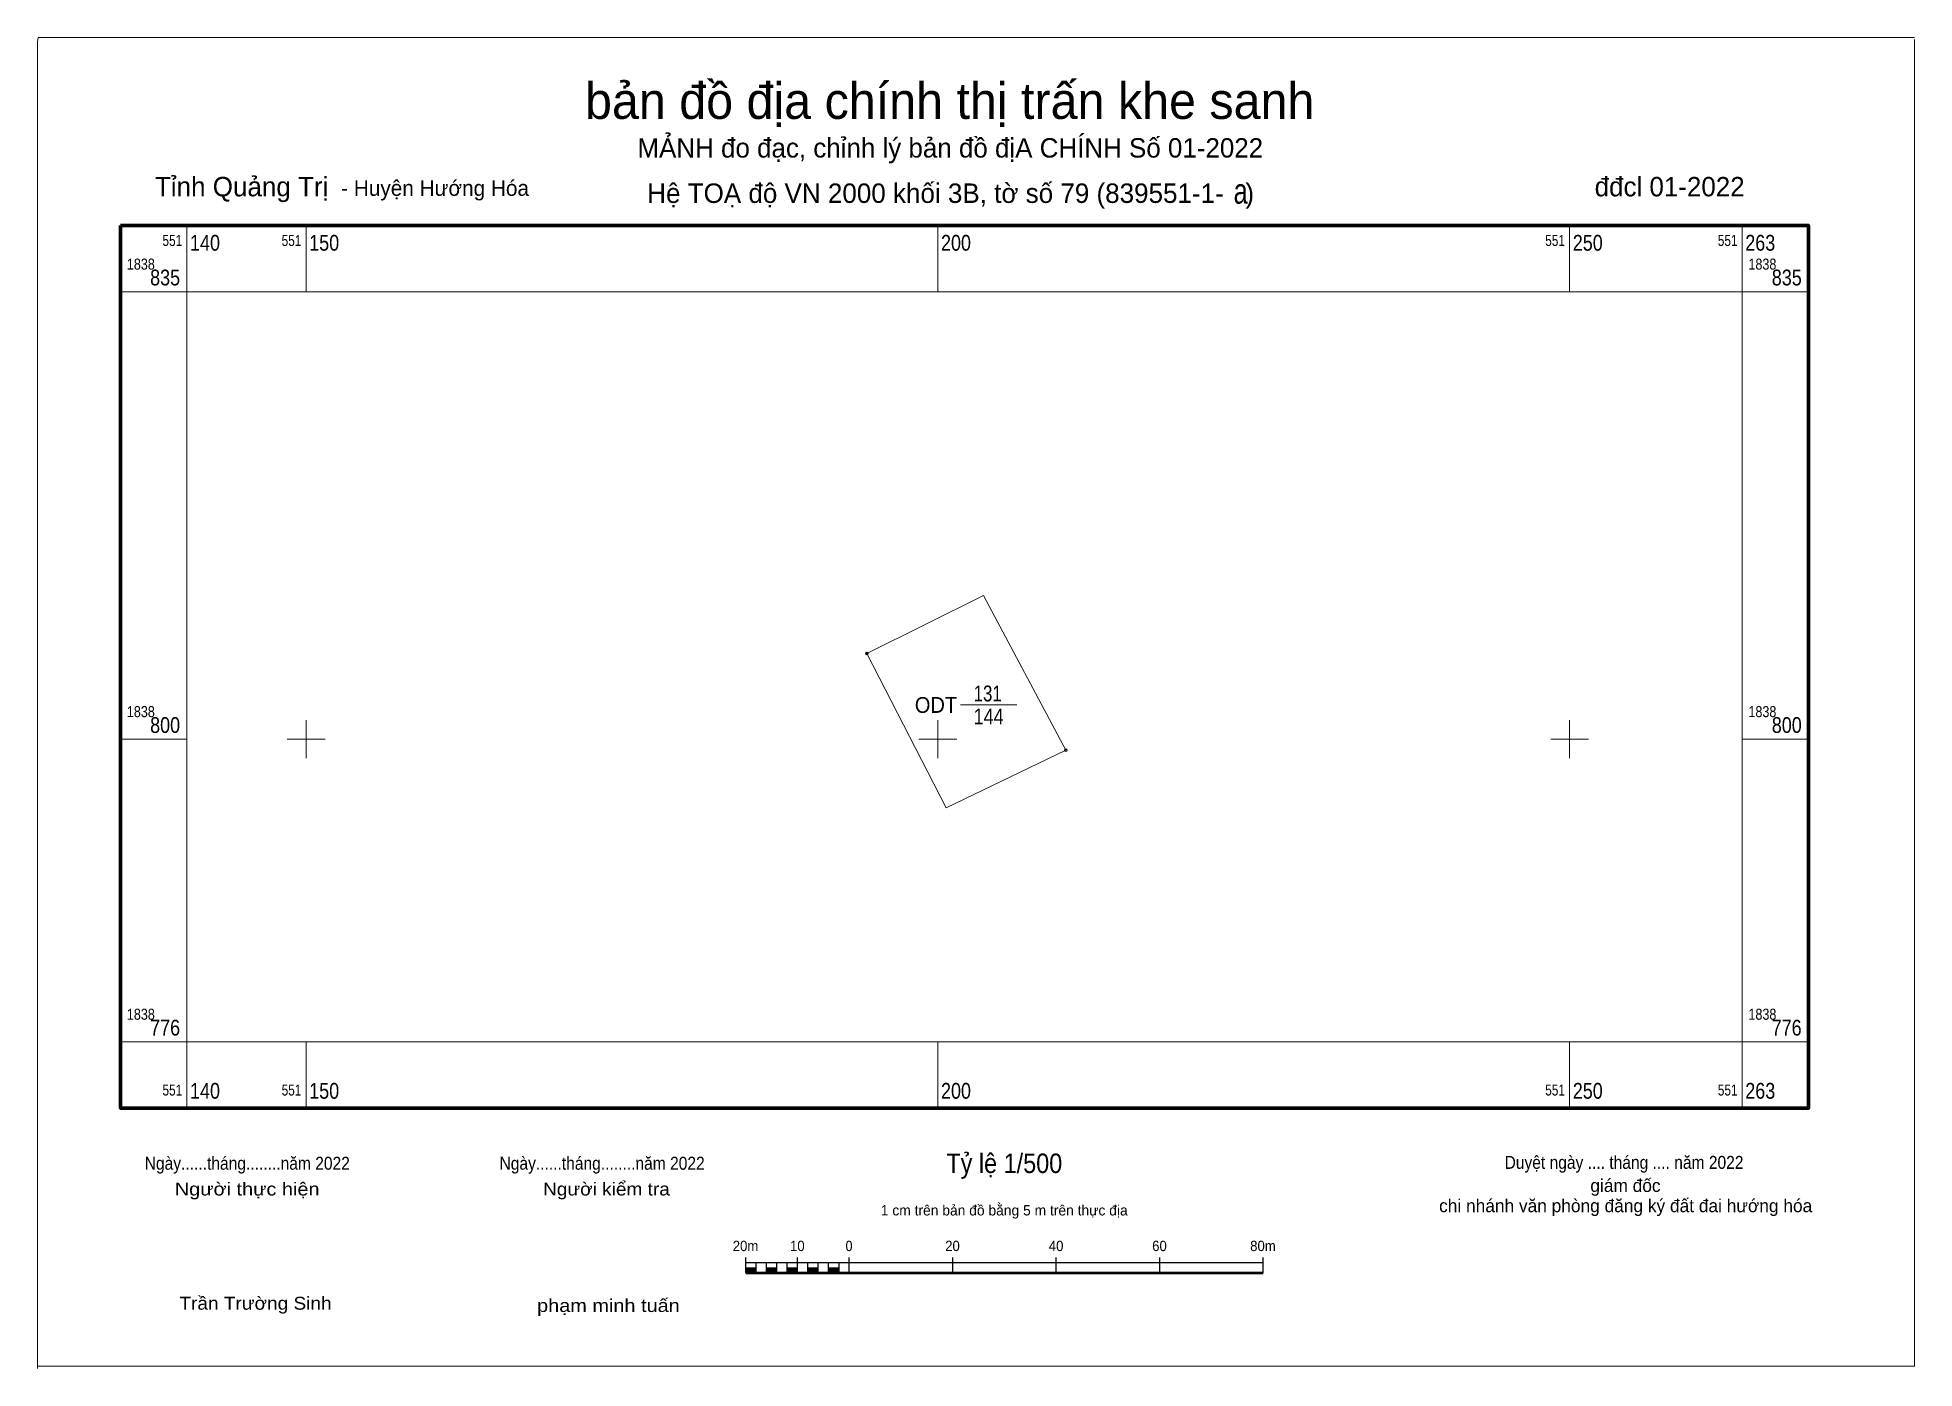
# Model space of a CAD drawing. Header units: metres. Extents: x 551129 to 551277, y 1838750 to 1838856.
import ezdxf
from ezdxf.enums import TextEntityAlignment as Align

# ---------------------------------------------------------------- set-up
doc = ezdxf.new("R2010")
doc.units = ezdxf.units.M
doc.header["$LTSCALE"] = 0.41
doc.header["$PDMODE"] = 32
doc.header["$PDSIZE"] = 0.205
for name, color, linetype, lineweight in [('10', 7, 'Continuous', 13), ('11', 7, 'Continuous', 13), ('13', 7, 'Continuous', 13), ('2', 7, 'Continuous', 25), ('63', 7, 'Continuous', 13)]:
    doc.layers.add(name, color=color, linetype=linetype, lineweight=lineweight)
doc.layers.add('4', color=7, linetype='Continuous')

msp = doc.modelspace()

# ---------------------------------------------------------------- hatches: boundary and pattern name
at = {"layer": '2'}
for points in [[(551184.8, 1838757.76), (551185.62, 1838757.76), (551185.62, 1838758.17), (551184.8, 1838758.17)], [(551186.44, 1838757.76), (551187.26, 1838757.76), (551187.26, 1838758.17), (551186.44, 1838758.17)], [(551188.08, 1838757.76), (551188.9, 1838757.76), (551188.9, 1838758.17), (551188.08, 1838758.17)], [(551189.72, 1838757.76), (551190.54, 1838757.76), (551190.54, 1838758.17), (551189.72, 1838758.17)], [(551191.36, 1838757.76), (551192.18, 1838757.76), (551192.18, 1838758.17), (551191.36, 1838758.17)]]:
    msp.add_hatch(color=256, dxfattribs=at).paths.add_polyline_path(points)

# ---------------------------------------------------------------- linework, layer by layer
at = {"layer": '10'}
msp.add_lwpolyline([(551210.13, 1838799.14), (551203.61, 1838811.39), (551194.39, 1838806.79), (551200.67, 1838794.57)], close=True, dxfattribs=at)
for p in [(551194.39, 1838806.79), (551210.13, 1838799.14)]:
    msp.add_point(p, dxfattribs=at)
at = {"layer": '11'}
msp.add_line((551128.79, 1838855.54), (551277.29, 1838855.54), dxfattribs=at)
for points in [[(551128.75, 1838750.2), (551128.75, 1838855.2), (551128.79, 1838855.54)], [(551277.29, 1838855.38), (551277.29, 1838750.38), (551128.79, 1838750.38)]]:
    msp.add_lwpolyline(points, dxfattribs=at)
at = {"layer": '13'}
msp.add_line((551201.8, 1838802.72), (551206.25, 1838802.72), dxfattribs=at)
at = {"layer": '2'}
for p, q in [((551184.8, 1838757.76), (551184.8, 1838758.99)), ((551188.9, 1838757.76), (551188.9, 1838758.99)), ((551192.99, 1838757.76), (551192.99, 1838758.99)), ((551201.18, 1838757.76), (551201.18, 1838758.99)), ((551209.37, 1838757.76), (551209.37, 1838758.99)), ((551217.56, 1838757.76), (551217.56, 1838758.99)), ((551225.75, 1838757.76), (551225.75, 1838758.99)), ((551184.8, 1838758.58), (551225.75, 1838758.58)), ((551185.62, 1838757.76), (551185.62, 1838758.58)), ((551186.44, 1838757.76), (551186.44, 1838758.58)), ((551187.26, 1838757.76), (551187.26, 1838758.58)), ((551188.08, 1838757.76), (551188.08, 1838758.58)), ((551189.72, 1838757.76), (551189.72, 1838758.58)), ((551190.54, 1838757.76), (551190.54, 1838758.58)), ((551191.36, 1838757.76), (551191.36, 1838758.58)), ((551192.18, 1838757.76), (551192.18, 1838758.58))]:
    msp.add_line(p, q, dxfattribs=at)
at = {"layer": '2', "lineweight": 53}
msp.add_line((551184.8, 1838757.76), (551225.75, 1838757.76), dxfattribs=at)
at = {"layer": '2', "lineweight": 13}
for points in [[(551184.8, 1838757.76), (551185.62, 1838757.76), (551185.62, 1838758.17), (551184.8, 1838758.17)], [(551186.44, 1838757.76), (551187.26, 1838757.76), (551187.26, 1838758.17), (551186.44, 1838758.17)], [(551188.08, 1838757.76), (551188.9, 1838757.76), (551188.9, 1838758.17), (551188.08, 1838758.17)], [(551189.72, 1838757.76), (551190.54, 1838757.76), (551190.54, 1838758.17), (551189.72, 1838758.17)], [(551191.36, 1838757.76), (551192.18, 1838757.76), (551192.18, 1838758.17), (551191.36, 1838758.17)]]:
    msp.add_lwpolyline(points, close=True, dxfattribs=at)
at = {"layer": '63'}
for p, q in [((551140.57, 1838835.42), (551140.57, 1838840.67)), ((551150, 1838835.42), (551150, 1838840.67)), ((551200, 1838835.42), (551200, 1838840.67)), ((551250, 1838835.42), (551250, 1838840.67)), ((551263.65, 1838835.42), (551263.65, 1838840.67)), ((551140.57, 1838835.42), (551135.32, 1838835.42)), ((551263.65, 1838835.42), (551268.9, 1838835.42)), ((551150, 1838798.5), (551150, 1838801.5)), ((551200, 1838798.5), (551200, 1838801.5)), ((551250, 1838798.5), (551250, 1838801.5)), ((551140.57, 1838800), (551135.32, 1838800)), ((551148.5, 1838800), (551151.5, 1838800)), ((551198.5, 1838800), (551201.5, 1838800)), ((551248.5, 1838800), (551251.5, 1838800)), ((551263.65, 1838800), (551268.9, 1838800)), ((551140.57, 1838776.05), (551135.32, 1838776.05)), ((551140.57, 1838776.05), (551140.57, 1838770.8)), ((551150, 1838776.05), (551150, 1838770.8)), ((551200, 1838776.05), (551200, 1838770.8)), ((551250, 1838776.05), (551250, 1838770.8)), ((551263.65, 1838776.05), (551263.65, 1838770.8)), ((551263.65, 1838776.05), (551268.9, 1838776.05))]:
    msp.add_line(p, q, dxfattribs=at)
at = {"layer": '63', "lineweight": 70}
msp.add_lwpolyline([(551135.32, 1838840.67), (551268.9, 1838840.67), (551268.9, 1838770.8), (551135.32, 1838770.8)], close=True, dxfattribs=at)
at = {"layer": '63'}
msp.add_lwpolyline([(551140.57, 1838835.42), (551263.65, 1838835.42), (551263.65, 1838776.05), (551140.57, 1838776.05)], close=True, dxfattribs=at)

# ---------------------------------------------------------------- texts
at = {"layer": '13', "width": 0.8}
msp.add_text('131', height=1.25, rotation=359.987, dxfattribs=at).set_placement((551203.945, 1838803), align=Align.CENTER)
at = {"layer": '2'}
for s, height, p in [('bản đồ địa chính thị trấn khe sanh', 2.865, (551200.94, 1838849.1)), ('MẢNH đo đạc, chỉnh lý bản đồ địA CHÍNH Số 01-2022', 1.535, (551200.985, 1838846.04)), ('Hệ TOẠ độ VN 2000 khối 3B, tờ số 79 (839551-1-   )', 1.539, (551201.015, 1838842.45)), ('giám đốc', 1.024, (551254.42, 1838764.17)), ('1 cm trên bản đồ bằng 5 m trên thực địa', 0.8188, (551205.255, 1838762.31)), ('chi nhánh văn phòng đăng ký đất đai hướng hóa', 1.024, (551254.435, 1838762.57))]:
    msp.add_text(s, height=height, dxfattribs=at).set_placement(p, align=Align.CENTER)
for s, height, p in [('Tỉnh Quảng Trị ', 1.539, (551138.04, 1838842.97)), ('- Huyện Hướng Hóa', 1.228, (551152.78, 1838843.01))]:
    msp.add_text(s, height=height, dxfattribs=at).set_placement(p)
msp.add_text(' đđcl 01-2022', height=1.535, dxfattribs=at).set_placement((551263.85, 1838842.97), align=Align.RIGHT)
at = {"layer": '2', "width": 0.95}
msp.add_text('ODT', height=1.25, rotation=359.987, dxfattribs=at).set_placement((551201.53, 1838802.089), align=Align.RIGHT)
at = {"layer": '2'}
for s, height, width, p in [('Ngày......tháng........năm 2022', 1.024, 0.9, (551145.35, 1838765.93)), ('Ngày......tháng........năm 2022', 1.024, 0.9, (551173.43, 1838765.93)), ('Tỷ lệ 1/500', 1.54, 0.9, (551205.26, 1838765.67)), ('Duyệt ngày .... tháng .... năm 2022', 1.024, 0.9, (551254.305, 1838766)), ('Người thực hiện', 1.024, 1.15, (551145.34, 1838763.89)), ('Người kiểm tra', 1.024, 1.1, (551173.775, 1838763.89)), ('20m', 0.8188, 0.95, (551184.78, 1838759.49)), ('10', 0.8188, 0.95, (551188.88, 1838759.49)), ('0', 0.819, 0.9, (551192.97, 1838759.49)), ('20', 0.8188, 0.95, (551201.16, 1838759.49)), ('40', 0.8188, 0.95, (551209.36, 1838759.49)), ('60', 0.8188, 0.95, (551217.54, 1838759.49)), ('80m', 0.8188, 0.95, (551225.73, 1838759.49)), ('Trần Trường Sinh', 1.024, 1.1, (551146, 1838754.85)), ('phạm minh tuấn', 1.024, 1.15, (551173.93, 1838754.67))]:
    msp.add_text(s, height=height, dxfattribs=dict(at, width=width)).set_placement(p, align=Align.CENTER)
at = {"layer": '4', "width": 0.85}
msp.add_text('144', height=1.25, rotation=359.987, dxfattribs=at).set_placement((551204.02, 1838801.18), align=Align.CENTER)
at = {"layer": '63', "width": 0.75}
msp.add_text('a', height=2, dxfattribs=at).set_placement((551223.965, 1838842.39), align=Align.CENTER)
at = {"layer": '63'}
for s, height, width, p in [('551', 0.875, 0.8, (551140.2, 1838839.04)), ('551', 0.875, 0.8, (551149.63, 1838839.04)), ('551', 0.875, 0.8, (551249.63, 1838839.04)), ('551', 0.875, 0.8, (551263.29, 1838839.04)), ('835', 1.25, 0.85, (551140.03, 1838835.92)), ('835', 1.25, 0.85, (551268.37, 1838835.92)), ('800', 1.25, 0.85, (551140.03, 1838800.5)), ('800', 1.25, 0.85, (551268.37, 1838800.5)), ('776', 1.25, 0.85, (551140.03, 1838776.55)), ('776', 1.25, 0.85, (551268.36, 1838776.55)), ('551', 0.875, 0.8, (551140.2, 1838771.8)), ('551', 0.875, 0.8, (551149.63, 1838771.8)), ('551', 0.875, 0.8, (551249.63, 1838771.8)), ('551', 0.875, 0.8, (551263.29, 1838771.8))]:
    msp.add_text(s, height=height, dxfattribs=dict(at, width=width)).set_placement(p, align=Align.RIGHT)
at = {"layer": '63', "width": 0.85}
for s, height, p in [('140', 1.25, (551140.82, 1838838.67)), ('150', 1.25, (551150.25, 1838838.67)), ('200', 1.25, (551200.25, 1838838.67)), ('250', 1.25, (551250.25, 1838838.67)), ('263', 1.25, (551263.9, 1838838.67)), ('1838', 0.875, (551135.82, 1838837.17)), ('1838', 0.875, (551264.15, 1838837.17)), ('1838', 0.875, (551135.82, 1838801.75)), ('1838', 0.875, (551264.15, 1838801.75)), ('1838', 0.875, (551135.82, 1838777.8)), ('1838', 0.875, (551264.15, 1838777.8)), ('140', 1.25, (551140.82, 1838771.55)), ('150', 1.25, (551150.25, 1838771.55)), ('200', 1.25, (551200.25, 1838771.55)), ('250', 1.25, (551250.25, 1838771.55)), ('263', 1.25, (551263.9, 1838771.55))]:
    msp.add_text(s, height=height, dxfattribs=at).set_placement(p)

doc.saveas('drawing.dxf')
